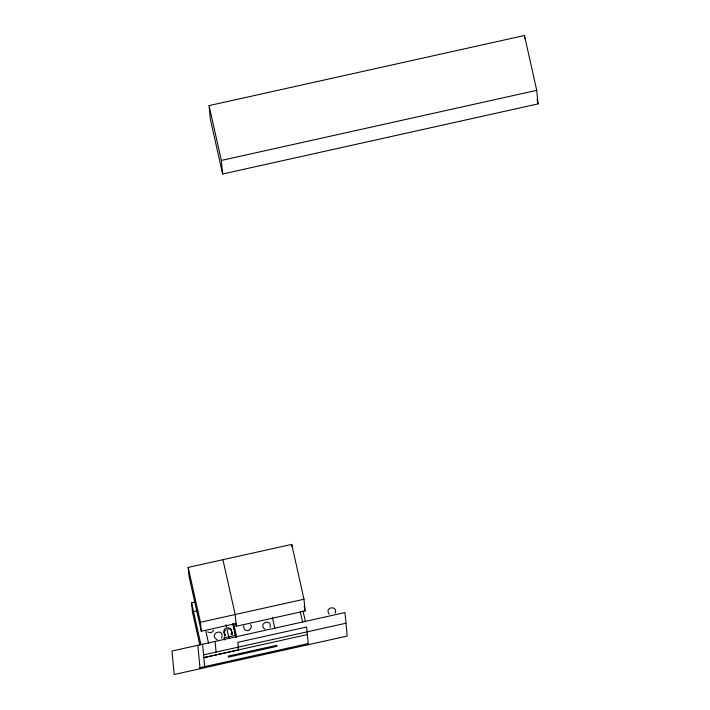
<?xml version="1.0" encoding="UTF-8"?>
<svg xmlns="http://www.w3.org/2000/svg" width="710" height="710" viewBox="0 0 710 710"><rect width="100%" height="100%" fill="white"/><g stroke="black" fill="none" stroke-linecap="round" stroke-linejoin="round"><path stroke-width="1.06" d="M221.635 638.157C225.07 626.779 207.276 633.835 217.313 639.825M225.487 628.306C223.233 629.743 223.126 633.373 225.301 634.935M231.78 632.788L231.167 629.3L228.079 627.587M270.173 627.321C271.921 617.807 257.393 623.282 264.972 629.308M335.209 613.174C338.022 604.778 323.813 607.227 329.254 614.194M225.345 629.912L224.218 632.761L225.452 635.53M213.603 630.267L212.201 632.042L210.329 632.708M224.6 633.915L224.644 636.222M243.823 625.821C242.98 628.332 245.411 631.075 247.985 630.604M231.655 634.465C233.084 631.953 230.892 628.501 228.008 628.74M231.478 633.568L231.052 634.234M248.038 630.595C248.695 631.012 253.266 627.134 250.523 624.676M209.068 105.604L524.468 35.5L536.724 90.339L538.02 103.891L222.62 173.994L210.364 119.165L209.068 105.604L221.325 160.442L222.62 173.994M221.325 160.442L536.724 90.339M222.922 559.693L235.179 614.523L236.039 623.531L201.294 631.252L189.037 576.422L188.177 567.414L291.73 544.392L303.986 599.231L305.114 610.955L236.288 626.255L235.569 623.034M199.874 645.141L192.428 611.807L191.558 602.799L194.718 602.098M192.428 611.807L196.635 610.866M201.294 631.252L200.433 622.253L303.986 599.231M224.271 638.84L224.174 637.811L236.031 635.175M203.593 654.851L346.001 623.211L344.98 612.57L171.98 651.026L174.225 674.5L347.19 636.053L345.965 623.202M307.386 634.58L203.814 657.602L238.56 649.916L237.823 642.319L306.622 627.028L308.335 644.689M199.954 667.657L308.229 643.588M210.195 632.716L207.666 631.918M231.806 633.072L232.285 634.527M537.062 99.595L538.02 103.891M304.146 606.659L305.114 610.955M303.01 610.893L305.415 621.649M300.232 611.523L302.629 622.253M272.436 617.7L274.832 628.43M233.741 624.037L236.616 636.941M233.004 623.54L236.128 637.518M232.791 624.108L235.676 637.012M225.984 624.649L229.09 638.547M224.174 637.811L224.653 639.967M205.651 630.294L208.518 643.127M188.177 567.414L200.433 622.253M191.558 602.799L200.939 644.733M238.285 647.2L238.56 649.916M524.468 35.5L524.77 38.624M291.73 544.392L291.934 546.522M215.068 641.449L216.088 652.091M202.581 644.227L204.684 666.646M197.815 645.284L200.06 668.758M236.039 623.531L236.288 626.255M276.767 645.31L228.265 656.093L228.363 657.123L276.864 646.34L276.767 645.31"/></g></svg>
